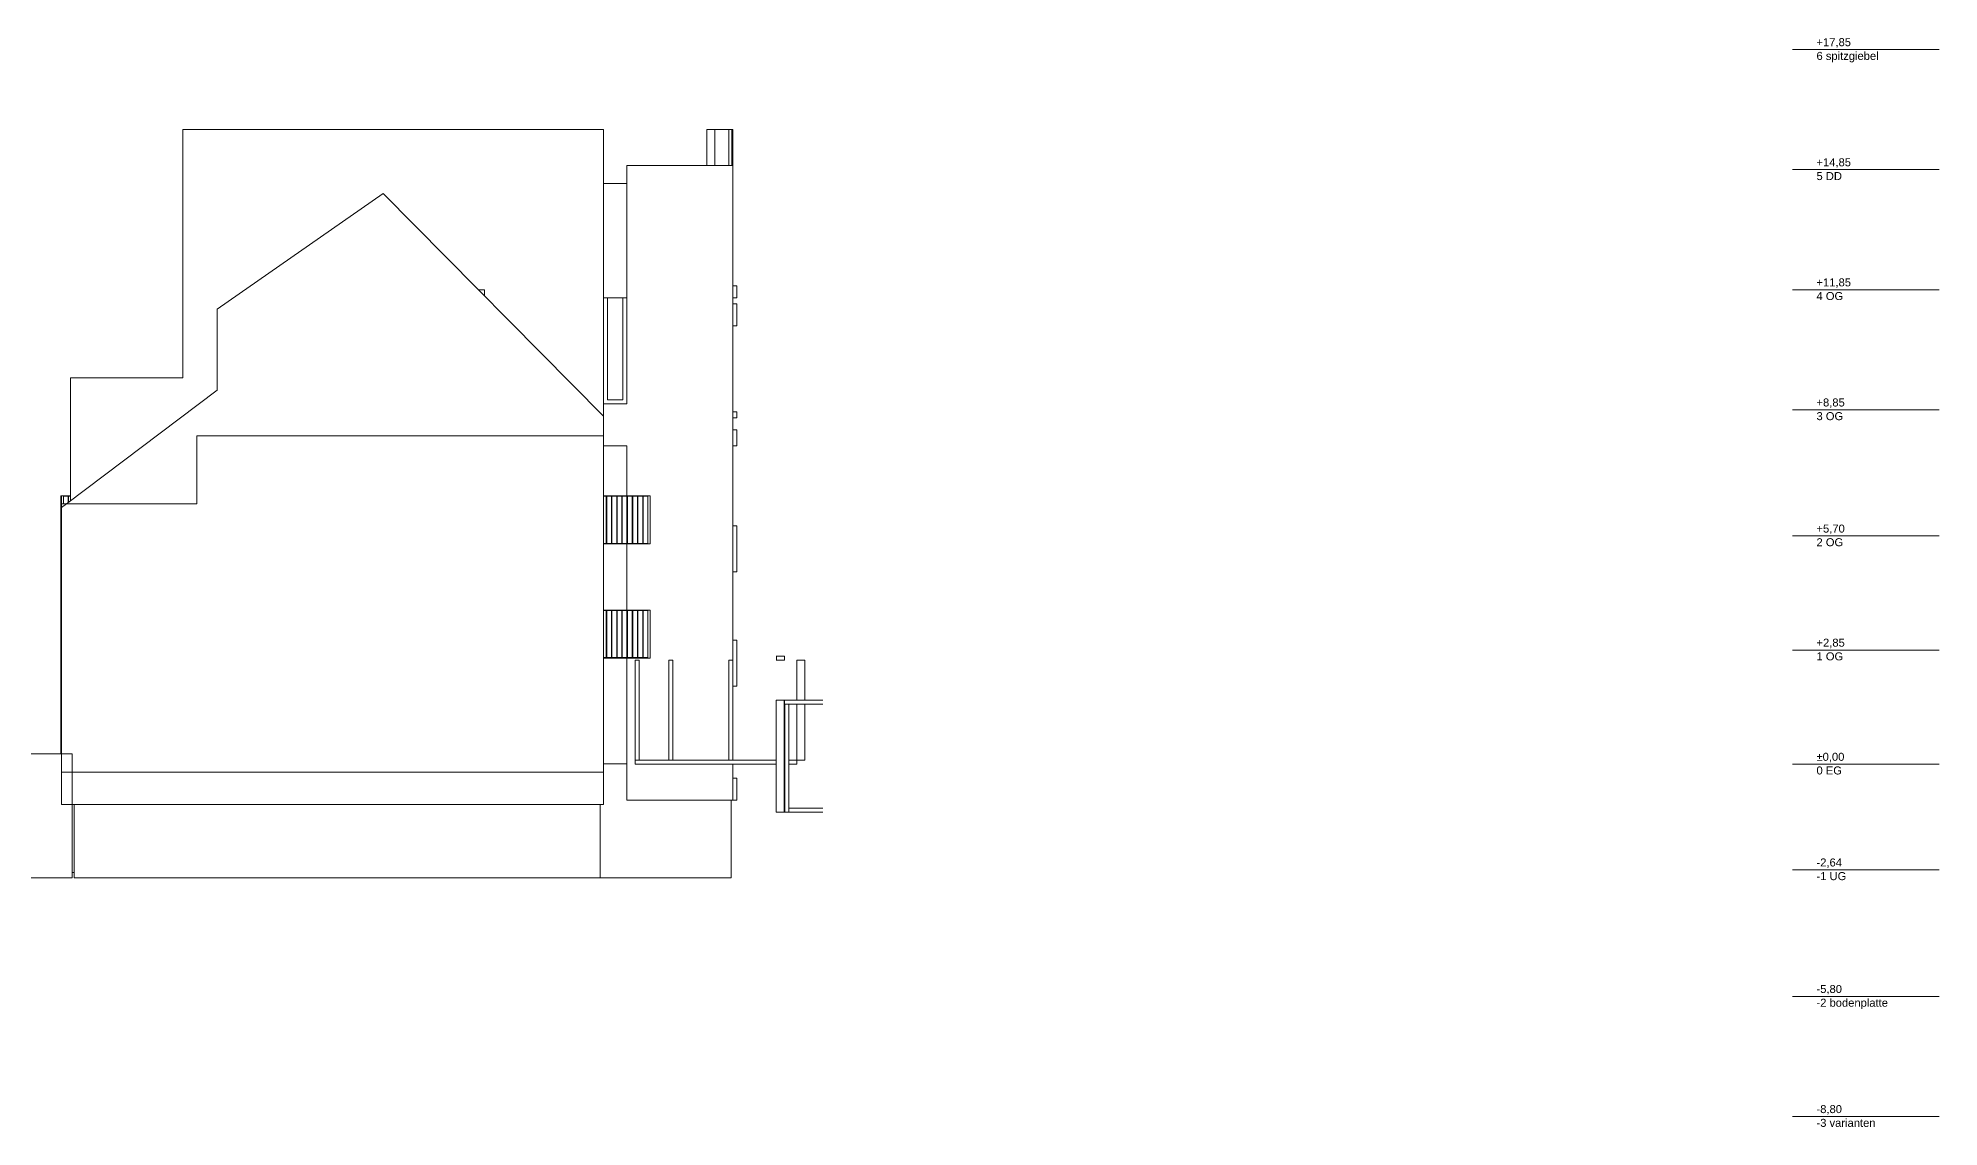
# Model space of a CAD drawing. Header units: metres. Extents: x -223175 to -223082, y -66 to 73.
# Drawn here: x -223129.65 to -223082.14, y -9.06 to 18.14 of the extents above; entities that cross this region are included whole.
import ezdxf

# ---------------------------------------------------------------- set-up
doc = ezdxf.new("R2010")
doc.units = ezdxf.units.M
doc.header["$MEASUREMENT"] = 0
doc.layers.add('0_Stift_Nr__1', color=1, linetype='Continuous', lineweight=0)
for name, color, linetype in [('ARCHICAD Fenstern', 7, 'Continuous'), ('cs-abbruch wand.cs', 7, 'Continuous'), ('cs-aussenanlagen.cs', 7, 'Continuous'), ('cs-balkone-terrassen.cs', 7, 'Continuous'), ('cs-bestand wand.cs', 7, 'Continuous'), ('cs-neu daemmung.cs', 7, 'Continuous'), ('cs-neubau.cs', 7, 'Continuous'), ('cs-wand tr.cs', 7, 'Continuous')]:
    doc.layers.add(name, color=color, linetype=linetype)
for name, color, linetype, lineweight, true_color in [('ARCHICAD Fenstern_Stift_Nr__251', 7, 'Continuous', 0, 0x6d6d6d), ('cs-abbruch wand.cs_Stift_Nr__251', 7, 'Continuous', 0, 0x6d6d6d), ('cs-aussenanlagen.cs_Stift_Nr__251', 7, 'Continuous', 0, 0x6d6d6d), ('cs-balkone-terrassen.cs_Stift_Nr__251', 7, 'Continuous', 0, 0x6d6d6d), ('cs-bestand wand.cs_Stift_Nr__251', 7, 'Continuous', 0, 0x6d6d6d), ('cs-neu daemmung.cs_Stift_Nr__251', 7, 'Continuous', 0, 0x6d6d6d), ('cs-neubau.cs_Stift_Nr__251', 7, 'Continuous', 0, 0x6d6d6d), ('cs-wand tr.cs_Stift_Nr__251', 7, 'Continuous', 0, 0x6d6d6d)]:
    doc.layers.add(name, color=color, linetype=linetype, lineweight=lineweight, true_color=true_color)
doc.styles.add('ERSTELLTER_STIL_1', font='arial.ttf')

# ---------------------------------------------------------------- blocks, each defined once
blk = doc.blocks.new('Schnittelement_13', base_point=(-223131.116, 0))
at = {"layer": 'cs-neu daemmung.cs_Stift_Nr__251', "color": 251, "linetype": 'Continuous', "lineweight": 0, "true_color": 0x6d6d6d}
for p, q in [((-223129.057, 2.65), (-223129.057, 0.26)), ((-223115.517, -0.2), (-223115.517, 2.65)), ((-223129.057, 0.26), (-223129.057, -0.2)), ((-223115.517, -0.2), (-223129.057, -0.2))]:
    blk.add_line(p, q, dxfattribs=at)
blk = doc.blocks.new('Schnittelement_14', base_point=(-223131.116, 0))
at = {"layer": 'cs-neu daemmung.cs_Stift_Nr__251', "color": 251, "linetype": 'Continuous', "lineweight": 0, "true_color": 0x6d6d6d}
blk.add_line((-223129.077, 0.26), (-223129.077, 2.65), dxfattribs=at)
blk = doc.blocks.new('Schnittelement_23', base_point=(-223131.116, 0))
at = {"layer": 'cs-neu daemmung.cs_Stift_Nr__251', "color": 251, "linetype": 'Continuous', "lineweight": 0, "true_color": 0x6d6d6d}
for p, q in [((-223129.057, 5.5), (-223129.057, 2.65)), ((-223115.517, 2.65), (-223115.517, 5.5))]:
    blk.add_line(p, q, dxfattribs=at)
blk = doc.blocks.new('Schnittelement_24', base_point=(-223131.116, 0))
at = {"layer": 'cs-neu daemmung.cs_Stift_Nr__251', "color": 251, "linetype": 'Continuous', "lineweight": 0, "true_color": 0x6d6d6d}
blk.add_line((-223129.077, 2.65), (-223129.077, 5.5), dxfattribs=at)
blk = doc.blocks.new('Schnittelement_46', base_point=(-223131.116, 0))
at = {"layer": 'cs-neu daemmung.cs_Stift_Nr__251', "color": 251, "linetype": 'Continuous', "lineweight": 0, "true_color": 0x6d6d6d}
for p, q in [((-223129.057, 6.5), (-223129.057, 5.5)), ((-223128.939, 6.5), (-223129.057, 6.5)), ((-223125.677, 6.5), (-223128.939, 6.5))]:
    blk.add_line(p, q, dxfattribs=at)
blk = doc.blocks.new('Schnittelement_47', base_point=(-223131.116, 0))
at = {"layer": 'cs-neu daemmung.cs_Stift_Nr__251', "color": 251, "linetype": 'Continuous', "lineweight": 0, "true_color": 0x6d6d6d}
blk.add_line((-223115.867, 8.2), (-223115.517, 8.2), dxfattribs=at)
blk = doc.blocks.new('Schnittelement_48', base_point=(-223131.116, 0))
at = {"layer": 'cs-neu daemmung.cs_Stift_Nr__251', "color": 251, "linetype": 'Continuous', "lineweight": 0, "true_color": 0x6d6d6d}
for p, q in [((-223129.077, 6.5), (-223129.057, 6.5)), ((-223129.077, 5.5), (-223129.077, 6.5)), ((-223129.057, 5.5), (-223129.077, 5.5))]:
    blk.add_line(p, q, dxfattribs=at)
blk = doc.blocks.new('Schnittelement_49', base_point=(-223131.116, 0))
at = {"layer": 'cs-balkone-terrassen.cs_Stift_Nr__251', "color": 251, "linetype": 'Continuous', "lineweight": 0, "true_color": 0x6d6d6d}
for p, q in [((-223114.398, 3.85), (-223114.348, 3.85)), ((-223114.348, 3.85), (-223114.348, 3.84)), ((-223114.348, 2.65), (-223114.398, 2.65)), ((-223114.348, 2.66), (-223114.348, 2.65))]:
    blk.add_line(p, q, dxfattribs=at)
blk = doc.blocks.new('Schnittelement_50', base_point=(-223131.116, 0))
at = {"layer": 'ARCHICAD Fenstern_Stift_Nr__251', "color": 251, "linetype": 'Continuous', "lineweight": 0, "true_color": 0x6d6d6d}
blk.add_line((-223114.348, 2.66), (-223114.348, 3.84), dxfattribs=at)
blk = doc.blocks.new('Schnittelement_51', base_point=(-223131.116, 0))
at = {"layer": 'ARCHICAD Fenstern_Stift_Nr__251', "color": 251, "linetype": 'Continuous', "lineweight": 0, "true_color": 0x6d6d6d}
for p, q in [((-223115.517, 3.84), (-223115.446, 3.84)), ((-223115.446, 3.84), (-223115.446, 2.66)), ((-223115.517, 2.66), (-223115.446, 2.66))]:
    blk.add_line(p, q, dxfattribs=at)
blk = doc.blocks.new('Schnittelement_52', base_point=(-223131.116, 0))
at = {"layer": 'ARCHICAD Fenstern_Stift_Nr__251', "color": 251, "linetype": 'Continuous', "lineweight": 0, "true_color": 0x6d6d6d}
for p, q in [((-223115.436, 2.66), (-223115.436, 3.84)), ((-223115.436, 3.84), (-223115.316, 3.84)), ((-223115.316, 3.84), (-223115.316, 2.66)), ((-223115.316, 2.66), (-223115.436, 2.66))]:
    blk.add_line(p, q, dxfattribs=at)
blk = doc.blocks.new('Schnittelement_53', base_point=(-223131.116, 0))
at = {"layer": 'ARCHICAD Fenstern_Stift_Nr__251', "color": 251, "linetype": 'Continuous', "lineweight": 0, "true_color": 0x6d6d6d}
for p, q in [((-223115.306, 3.84), (-223115.186, 3.84)), ((-223115.306, 2.66), (-223115.306, 3.84)), ((-223115.186, 3.84), (-223115.186, 2.66)), ((-223115.186, 2.66), (-223115.306, 2.66))]:
    blk.add_line(p, q, dxfattribs=at)
blk = doc.blocks.new('Schnittelement_54', base_point=(-223131.116, 0))
at = {"layer": 'ARCHICAD Fenstern_Stift_Nr__251', "color": 251, "linetype": 'Continuous', "lineweight": 0, "true_color": 0x6d6d6d}
for p, q in [((-223115.176, 2.66), (-223115.176, 3.84)), ((-223115.176, 3.84), (-223115.056, 3.84)), ((-223115.056, 3.84), (-223115.056, 2.66)), ((-223115.056, 2.66), (-223115.176, 2.66))]:
    blk.add_line(p, q, dxfattribs=at)
blk = doc.blocks.new('Schnittelement_55', base_point=(-223131.116, 0))
at = {"layer": 'ARCHICAD Fenstern_Stift_Nr__251', "color": 251, "linetype": 'Continuous', "lineweight": 0, "true_color": 0x6d6d6d}
for p, q in [((-223115.046, 2.66), (-223115.046, 3.84)), ((-223115.046, 3.84), (-223114.926, 3.84)), ((-223114.926, 3.84), (-223114.926, 2.66)), ((-223114.926, 2.66), (-223115.046, 2.66))]:
    blk.add_line(p, q, dxfattribs=at)
blk = doc.blocks.new('Schnittelement_56', base_point=(-223131.116, 0))
at = {"layer": 'ARCHICAD Fenstern_Stift_Nr__251', "color": 251, "linetype": 'Continuous', "lineweight": 0, "true_color": 0x6d6d6d}
for p, q in [((-223114.916, 2.66), (-223114.916, 3.84)), ((-223114.916, 3.84), (-223114.796, 3.84)), ((-223114.796, 3.84), (-223114.796, 2.66)), ((-223114.796, 2.66), (-223114.916, 2.66))]:
    blk.add_line(p, q, dxfattribs=at)
blk = doc.blocks.new('Schnittelement_57', base_point=(-223131.116, 0))
at = {"layer": 'ARCHICAD Fenstern_Stift_Nr__251', "color": 251, "linetype": 'Continuous', "lineweight": 0, "true_color": 0x6d6d6d}
for p, q in [((-223114.786, 3.84), (-223114.666, 3.84)), ((-223114.786, 2.66), (-223114.786, 3.84)), ((-223114.666, 3.84), (-223114.666, 2.66)), ((-223114.666, 2.66), (-223114.786, 2.66))]:
    blk.add_line(p, q, dxfattribs=at)
blk = doc.blocks.new('Schnittelement_58', base_point=(-223131.116, 0))
at = {"layer": 'ARCHICAD Fenstern_Stift_Nr__251', "color": 251, "linetype": 'Continuous', "lineweight": 0, "true_color": 0x6d6d6d}
for p, q in [((-223114.656, 2.66), (-223114.656, 3.84)), ((-223114.656, 3.84), (-223114.536, 3.84)), ((-223114.536, 3.84), (-223114.536, 2.66)), ((-223114.536, 2.66), (-223114.656, 2.66))]:
    blk.add_line(p, q, dxfattribs=at)
blk = doc.blocks.new('Schnittelement_59', base_point=(-223131.116, 0))
at = {"layer": 'ARCHICAD Fenstern_Stift_Nr__251', "color": 251, "linetype": 'Continuous', "lineweight": 0, "true_color": 0x6d6d6d}
for p, q in [((-223114.526, 2.66), (-223114.526, 3.84)), ((-223114.526, 3.84), (-223114.406, 3.84)), ((-223114.406, 3.84), (-223114.406, 2.66)), ((-223114.406, 2.66), (-223114.526, 2.66))]:
    blk.add_line(p, q, dxfattribs=at)
blk = doc.blocks.new('Schnittelement_60', base_point=(-223131.116, 0))
at = {"layer": 'cs-balkone-terrassen.cs_Stift_Nr__251', "color": 251, "linetype": 'Continuous', "lineweight": 0, "true_color": 0x6d6d6d}
for p, q in [((-223114.398, 3.85), (-223115.517, 3.85)), ((-223114.398, 2.65), (-223115.517, 2.65))]:
    blk.add_line(p, q, dxfattribs=at)
blk = doc.blocks.new('Schnittelement_61', base_point=(-223131.116, 0))
at = {"layer": 'ARCHICAD Fenstern_Stift_Nr__251', "color": 251, "linetype": 'Continuous', "lineweight": 0, "true_color": 0x6d6d6d}
for p, q in [((-223128.888, 6.69), (-223128.832, 6.69)), ((-223128.888, 6.538), (-223128.888, 6.69))]:
    blk.add_line(p, q, dxfattribs=at)
blk = doc.blocks.new('Schnittelement_62', base_point=(-223131.116, 0))
at = {"layer": 'ARCHICAD Fenstern_Stift_Nr__251', "color": 251, "linetype": 'Continuous', "lineweight": 0, "true_color": 0x6d6d6d}
for p, q in [((-223129.007, 6.69), (-223128.898, 6.69)), ((-223128.898, 6.69), (-223128.898, 6.531))]:
    blk.add_line(p, q, dxfattribs=at)
blk = doc.blocks.new('Schnittelement_63', base_point=(-223131.116, 0))
at = {"layer": 'cs-balkone-terrassen.cs_Stift_Nr__251', "color": 251, "linetype": 'Continuous', "lineweight": 0, "true_color": 0x6d6d6d}
blk.add_line((-223129.007, 6.7), (-223128.832, 6.7), dxfattribs=at)
blk = doc.blocks.new('Schnittelement_64', base_point=(-223131.116, 0))
at = {"layer": 'cs-balkone-terrassen.cs_Stift_Nr__251', "color": 251, "linetype": 'Continuous', "lineweight": 0, "true_color": 0x6d6d6d}
for p, q in [((-223129.077, 6.7), (-223129.077, 6.5)), ((-223129.057, 6.7), (-223129.077, 6.7))]:
    blk.add_line(p, q, dxfattribs=at)
blk = doc.blocks.new('Schnittelement_65', base_point=(-223131.116, 0))
at = {"layer": 'cs-balkone-terrassen.cs_Stift_Nr__251', "color": 251, "linetype": 'Continuous', "lineweight": 0, "true_color": 0x6d6d6d}
for p, q in [((-223114.398, 6.7), (-223114.348, 6.7)), ((-223114.348, 6.7), (-223114.348, 6.69)), ((-223114.348, 5.5), (-223114.398, 5.5)), ((-223114.348, 5.51), (-223114.348, 5.5))]:
    blk.add_line(p, q, dxfattribs=at)
blk = doc.blocks.new('Schnittelement_66', base_point=(-223131.116, 0))
at = {"layer": 'ARCHICAD Fenstern_Stift_Nr__251', "color": 251, "linetype": 'Continuous', "lineweight": 0, "true_color": 0x6d6d6d}
blk.add_line((-223114.348, 5.51), (-223114.348, 6.69), dxfattribs=at)
blk = doc.blocks.new('Schnittelement_67', base_point=(-223131.116, 0))
at = {"layer": 'ARCHICAD Fenstern_Stift_Nr__251', "color": 251, "linetype": 'Continuous', "lineweight": 0, "true_color": 0x6d6d6d}
for p, q in [((-223115.517, 6.69), (-223115.446, 6.69)), ((-223115.446, 6.69), (-223115.446, 5.51)), ((-223115.517, 5.51), (-223115.446, 5.51))]:
    blk.add_line(p, q, dxfattribs=at)
blk = doc.blocks.new('Schnittelement_68', base_point=(-223131.116, 0))
at = {"layer": 'ARCHICAD Fenstern_Stift_Nr__251', "color": 251, "linetype": 'Continuous', "lineweight": 0, "true_color": 0x6d6d6d}
for p, q in [((-223115.436, 5.51), (-223115.436, 6.69)), ((-223115.436, 6.69), (-223115.316, 6.69)), ((-223115.316, 6.69), (-223115.316, 5.51)), ((-223115.316, 5.51), (-223115.436, 5.51))]:
    blk.add_line(p, q, dxfattribs=at)
blk = doc.blocks.new('Schnittelement_69', base_point=(-223131.116, 0))
at = {"layer": 'ARCHICAD Fenstern_Stift_Nr__251', "color": 251, "linetype": 'Continuous', "lineweight": 0, "true_color": 0x6d6d6d}
for p, q in [((-223115.306, 6.69), (-223115.186, 6.69)), ((-223115.306, 5.51), (-223115.306, 6.69)), ((-223115.186, 6.69), (-223115.186, 5.51)), ((-223115.186, 5.51), (-223115.306, 5.51))]:
    blk.add_line(p, q, dxfattribs=at)
blk = doc.blocks.new('Schnittelement_70', base_point=(-223131.116, 0))
at = {"layer": 'ARCHICAD Fenstern_Stift_Nr__251', "color": 251, "linetype": 'Continuous', "lineweight": 0, "true_color": 0x6d6d6d}
for p, q in [((-223115.176, 5.51), (-223115.176, 6.69)), ((-223115.176, 6.69), (-223115.056, 6.69)), ((-223115.056, 6.69), (-223115.056, 5.51)), ((-223115.056, 5.51), (-223115.176, 5.51))]:
    blk.add_line(p, q, dxfattribs=at)
blk = doc.blocks.new('Schnittelement_71', base_point=(-223131.116, 0))
at = {"layer": 'ARCHICAD Fenstern_Stift_Nr__251', "color": 251, "linetype": 'Continuous', "lineweight": 0, "true_color": 0x6d6d6d}
for p, q in [((-223115.046, 5.51), (-223115.046, 6.69)), ((-223115.046, 6.69), (-223114.926, 6.69)), ((-223114.926, 6.69), (-223114.926, 5.51)), ((-223114.926, 5.51), (-223115.046, 5.51))]:
    blk.add_line(p, q, dxfattribs=at)
blk = doc.blocks.new('Schnittelement_72', base_point=(-223131.116, 0))
at = {"layer": 'ARCHICAD Fenstern_Stift_Nr__251', "color": 251, "linetype": 'Continuous', "lineweight": 0, "true_color": 0x6d6d6d}
for p, q in [((-223114.916, 5.51), (-223114.916, 6.69)), ((-223114.916, 6.69), (-223114.796, 6.69)), ((-223114.796, 6.69), (-223114.796, 5.51)), ((-223114.796, 5.51), (-223114.916, 5.51))]:
    blk.add_line(p, q, dxfattribs=at)
blk = doc.blocks.new('Schnittelement_73', base_point=(-223131.116, 0))
at = {"layer": 'ARCHICAD Fenstern_Stift_Nr__251', "color": 251, "linetype": 'Continuous', "lineweight": 0, "true_color": 0x6d6d6d}
for p, q in [((-223114.786, 6.69), (-223114.666, 6.69)), ((-223114.786, 5.51), (-223114.786, 6.69)), ((-223114.666, 6.69), (-223114.666, 5.51)), ((-223114.666, 5.51), (-223114.786, 5.51))]:
    blk.add_line(p, q, dxfattribs=at)
blk = doc.blocks.new('Schnittelement_74', base_point=(-223131.116, 0))
at = {"layer": 'ARCHICAD Fenstern_Stift_Nr__251', "color": 251, "linetype": 'Continuous', "lineweight": 0, "true_color": 0x6d6d6d}
for p, q in [((-223114.656, 5.51), (-223114.656, 6.69)), ((-223114.656, 6.69), (-223114.536, 6.69)), ((-223114.536, 6.69), (-223114.536, 5.51)), ((-223114.536, 5.51), (-223114.656, 5.51))]:
    blk.add_line(p, q, dxfattribs=at)
blk = doc.blocks.new('Schnittelement_75', base_point=(-223131.116, 0))
at = {"layer": 'ARCHICAD Fenstern_Stift_Nr__251', "color": 251, "linetype": 'Continuous', "lineweight": 0, "true_color": 0x6d6d6d}
for p, q in [((-223114.526, 5.51), (-223114.526, 6.69)), ((-223114.526, 6.69), (-223114.406, 6.69)), ((-223114.406, 6.69), (-223114.406, 5.51)), ((-223114.406, 5.51), (-223114.526, 5.51))]:
    blk.add_line(p, q, dxfattribs=at)
blk = doc.blocks.new('Schnittelement_76', base_point=(-223131.116, 0))
at = {"layer": 'cs-balkone-terrassen.cs_Stift_Nr__251', "color": 251, "linetype": 'Continuous', "lineweight": 0, "true_color": 0x6d6d6d}
for p, q in [((-223114.398, 6.7), (-223115.517, 6.7)), ((-223114.398, 5.5), (-223115.517, 5.5))]:
    blk.add_line(p, q, dxfattribs=at)
blk = doc.blocks.new('Schnittelement_104', base_point=(-223131.116, 0))
at = {"layer": 'cs-abbruch wand.cs_Stift_Nr__251', "color": 251, "linetype": 'Continuous', "lineweight": 0, "true_color": 0x6d6d6d}
blk.add_line((-223128.797, -2.71), (-223128.747, -2.71), dxfattribs=at)
blk = doc.blocks.new('Schnittelement_118', base_point=(-223131.116, 0))
at = {"layer": 'cs-neubau.cs_Stift_Nr__251', "color": 251, "linetype": 'Continuous', "lineweight": 0, "true_color": 0x6d6d6d}
for p, q in [((-223130.563, 0.05), (-223130.563, 0)), ((-223130.218, 0.26), (-223129.057, 0.26)), ((-223129.057, 0.26), (-223128.797, 0.26)), ((-223128.797, -0.35), (-223128.797, 0.26)), ((-223128.797, -1.006), (-223128.797, -0.35)), ((-223128.797, -2.71), (-223128.797, -1.006)), ((-223130.218, -2.84), (-223128.797, -2.84)), ((-223128.797, -2.84), (-223128.797, -2.71))]:
    blk.add_line(p, q, dxfattribs=at)
blk = doc.blocks.new('Schnittelement_134', base_point=(-223131.116, 0))
at = {"layer": 'cs-balkone-terrassen.cs_Stift_Nr__251', "color": 251, "linetype": 'Continuous', "lineweight": 0, "true_color": 0x6d6d6d}
for p, q in [((-223129.071, 3.85), (-223129.071, 3.84)), ((-223129.057, 3.85), (-223129.071, 3.85)), ((-223129.071, 2.66), (-223129.071, 2.65)), ((-223129.071, 2.65), (-223129.057, 2.65))]:
    blk.add_line(p, q, dxfattribs=at)
blk = doc.blocks.new('Schnittelement_135', base_point=(-223131.116, 0))
at = {"layer": 'cs-balkone-terrassen.cs_Stift_Nr__251', "color": 251, "linetype": 'Continuous', "lineweight": 0, "true_color": 0x6d6d6d}
for p, q in [((-223129.007, 6.7), (-223129.057, 6.7)), ((-223129.057, 6.7), (-223129.057, 6.5)), ((-223129.007, 6.5), (-223129.007, 6.7))]:
    blk.add_line(p, q, dxfattribs=at)
blk = doc.blocks.new('Schnittelement_136', base_point=(-223131.116, 0))
at = {"layer": 'ARCHICAD Fenstern_Stift_Nr__251', "color": 251, "linetype": 'Continuous', "lineweight": 0, "true_color": 0x6d6d6d}
for p, q in [((-223129.071, 2.66), (-223129.071, 3.84)), ((-223129.071, 3.84), (-223129.057, 3.84)), ((-223129.071, 2.66), (-223129.057, 2.66))]:
    blk.add_line(p, q, dxfattribs=at)
blk = doc.blocks.new('Schnittelement_251', base_point=(-223131.116, 0))
at = {"layer": 'cs-neubau.cs_Stift_Nr__251', "color": 251, "linetype": 'Continuous', "lineweight": 0, "true_color": 0x6d6d6d}
for p, q in [((-223111.197, -1.2), (-223111.197, 1.6)), ((-223111.197, 1.6), (-223110.997, 1.6)), ((-223110.997, 1.6), (-223110.997, -1.2)), ((-223110.997, -1.2), (-223111.197, -1.2))]:
    blk.add_line(p, q, dxfattribs=at)
blk = doc.blocks.new('Schnittelement_252', base_point=(-223131.116, 0))
at = {"layer": 'cs-aussenanlagen.cs_Stift_Nr__251', "color": 251, "linetype": 'Continuous', "lineweight": 0, "true_color": 0x6d6d6d}
for p, q in [((-223110.985, -1.1), (-223110.996, -1.1)), ((-223110.996, -1.2), (-223110.996, -1.1)), ((-223110.985, -1.2), (-223110.996, -1.2)), ((-223110.035, -1.1), (-223110.885, -1.1)), ((-223110.035, -1.2), (-223110.885, -1.2))]:
    blk.add_line(p, q, dxfattribs=at)
blk = doc.blocks.new('Schnittelement_253', base_point=(-223131.116, 0))
at = {"layer": 'cs-aussenanlagen.cs_Stift_Nr__251', "color": 251, "linetype": 'Continuous', "lineweight": 0, "true_color": 0x6d6d6d}
for p, q in [((-223110.035, 1.6), (-223110.996, 1.6)), ((-223110.996, 1.5), (-223110.996, 1.6)), ((-223110.985, 1.5), (-223110.996, 1.5)), ((-223110.035, 1.5), (-223110.885, 1.5))]:
    blk.add_line(p, q, dxfattribs=at)
blk = doc.blocks.new('Schnittelement_254', base_point=(-223131.116, 0))
at = {"layer": 'cs-aussenanlagen.cs_Stift_Nr__251', "color": 251, "linetype": 'Continuous', "lineweight": 0, "true_color": 0x6d6d6d}
for p, q in [((-223110.985, 1.5), (-223110.885, 1.5)), ((-223110.985, -1.2), (-223110.985, 1.5)), ((-223110.885, 1.5), (-223110.885, -1.2)), ((-223110.885, -1.2), (-223110.985, -1.2))]:
    blk.add_line(p, q, dxfattribs=at)
blk = doc.blocks.new('Schnittelement_259', base_point=(-223131.116, 0))
at = {"layer": 'cs-wand tr.cs_Stift_Nr__251', "color": 251, "linetype": 'Continuous', "lineweight": 0, "true_color": 0x6d6d6d}
for p, q in [((-223114.936, 1.95), (-223114.936, -0.9)), ((-223112.287, -0.35), (-223112.287, 0)), ((-223112.287, -0.9), (-223112.287, -0.35)), ((-223114.936, -0.9), (-223112.287, -0.9))]:
    blk.add_line(p, q, dxfattribs=at)
blk = doc.blocks.new('Schnittelement_260', base_point=(-223131.116, 0))
at = {"layer": 'cs-neubau.cs_Stift_Nr__251', "color": 251, "linetype": 'Continuous', "lineweight": 0, "true_color": 0x6d6d6d}
for p, q in [((-223112.187, 1.95), (-223112.187, 2.65)), ((-223112.287, 1.95), (-223112.187, 1.95))]:
    blk.add_line(p, q, dxfattribs=at)
blk = doc.blocks.new('Schnittelement_262', base_point=(-223131.116, 0))
at = {"layer": 'cs-wand tr.cs_Stift_Nr__251', "color": 251, "linetype": 'Continuous', "lineweight": 0, "true_color": 0x6d6d6d}
for p, q in [((-223114.936, 4.8), (-223114.936, 3.85)), ((-223112.287, 3.1), (-223112.287, 4.8)), ((-223114.936, 3.84), (-223114.936, 2.66)), ((-223112.287, 2.6), (-223112.287, 3.1)), ((-223114.936, 2.65), (-223114.936, 1.95))]:
    blk.add_line(p, q, dxfattribs=at)
blk = doc.blocks.new('Schnittelement_263', base_point=(-223131.116, 0))
at = {"layer": 'cs-neubau.cs_Stift_Nr__251', "color": 251, "linetype": 'Continuous', "lineweight": 0, "true_color": 0x6d6d6d}
for p, q in [((-223112.187, 4.8), (-223112.187, 5.5)), ((-223112.287, 4.8), (-223112.187, 4.8)), ((-223112.187, 3.1), (-223112.287, 3.1)), ((-223112.187, 2.65), (-223112.187, 3.1))]:
    blk.add_line(p, q, dxfattribs=at)
blk = doc.blocks.new('Schnittelement_265', base_point=(-223131.116, 0))
at = {"layer": 'cs-wand tr.cs_Stift_Nr__251', "color": 251, "linetype": 'Continuous', "lineweight": 0, "true_color": 0x6d6d6d}
for p, q in [((-223114.936, 7.95), (-223114.936, 6.7)), ((-223112.287, 5.95), (-223112.287, 7.95)), ((-223114.936, 6.69), (-223114.936, 5.51)), ((-223112.287, 4.8), (-223112.287, 5.95)), ((-223114.936, 5.5), (-223114.936, 4.8))]:
    blk.add_line(p, q, dxfattribs=at)
blk = doc.blocks.new('Schnittelement_266', base_point=(-223131.116, 0))
at = {"layer": 'cs-neubau.cs_Stift_Nr__251', "color": 251, "linetype": 'Continuous', "lineweight": 0, "true_color": 0x6d6d6d}
for p, q in [((-223112.187, 8.35), (-223112.287, 8.35)), ((-223112.187, 7.95), (-223112.187, 8.35)), ((-223112.287, 7.95), (-223112.187, 7.95)), ((-223112.187, 5.95), (-223112.287, 5.95)), ((-223112.187, 5.5), (-223112.187, 5.95))]:
    blk.add_line(p, q, dxfattribs=at)
blk = doc.blocks.new('Schnittelement_279', base_point=(-223131.116, 0))
at = {"layer": 'cs-aussenanlagen.cs_Stift_Nr__251', "color": 251, "linetype": 'Continuous', "lineweight": 0, "true_color": 0x6d6d6d}
for p, q in [((-223114.727, 0), (-223114.727, 0.1)), ((-223111.197, 0), (-223114.727, 0)), ((-223113.887, 0.1), (-223114.627, 0.1)), ((-223112.387, 0.1), (-223113.787, 0.1)), ((-223111.197, 0.1), (-223112.287, 0.1)), ((-223110.985, 0.1), (-223110.997, 0.1)), ((-223110.985, 0), (-223110.997, 0)), ((-223110.686, 0.1), (-223110.885, 0.1)), ((-223110.686, 0), (-223110.885, 0)), ((-223110.686, 0), (-223110.686, 0.1))]:
    blk.add_line(p, q, dxfattribs=at)
blk = doc.blocks.new('Schnittelement_280', base_point=(-223131.116, 0))
at = {"layer": 'cs-aussenanlagen.cs_Stift_Nr__251', "color": 251, "linetype": 'Continuous', "lineweight": 0, "true_color": 0x6d6d6d}
for p, q in [((-223112.387, 2.6), (-223112.287, 2.6)), ((-223112.387, 0.1), (-223112.387, 2.6)), ((-223112.287, 2.6), (-223112.287, 0.1)), ((-223112.287, 0.1), (-223112.387, 0.1))]:
    blk.add_line(p, q, dxfattribs=at)
blk = doc.blocks.new('Schnittelement_281', base_point=(-223131.116, 0))
at = {"layer": 'cs-aussenanlagen.cs_Stift_Nr__251', "color": 251, "linetype": 'Continuous', "lineweight": 0, "true_color": 0x6d6d6d}
for p, q in [((-223114.727, 2.6), (-223114.627, 2.6)), ((-223114.727, 0.1), (-223114.727, 2.6)), ((-223114.627, 2.6), (-223114.627, 0.1)), ((-223114.627, 0.1), (-223114.727, 0.1))]:
    blk.add_line(p, q, dxfattribs=at)
blk = doc.blocks.new('Schnittelement_282', base_point=(-223131.116, 0))
at = {"layer": 'cs-aussenanlagen.cs_Stift_Nr__251', "color": 251, "linetype": 'Continuous', "lineweight": 0, "true_color": 0x6d6d6d}
for p, q in [((-223110.486, 2.6), (-223110.686, 2.6)), ((-223110.686, 1.6), (-223110.686, 2.6)), ((-223110.486, 1.6), (-223110.486, 2.6)), ((-223110.686, 0.1), (-223110.686, 1.5)), ((-223110.486, 0.1), (-223110.486, 1.5)), ((-223110.486, 0.1), (-223110.686, 0.1))]:
    blk.add_line(p, q, dxfattribs=at)
blk = doc.blocks.new('Schnittelement_283', base_point=(-223131.116, 0))
at = {"layer": 'cs-aussenanlagen.cs_Stift_Nr__251', "color": 251, "linetype": 'Continuous', "lineweight": 0, "true_color": 0x6d6d6d}
for p, q in [((-223113.887, 2.6), (-223113.787, 2.6)), ((-223113.887, 0.1), (-223113.887, 2.6)), ((-223113.787, 2.6), (-223113.787, 0.1)), ((-223113.787, 0.1), (-223113.887, 0.1))]:
    blk.add_line(p, q, dxfattribs=at)
blk = doc.blocks.new('Schnittelement_284', base_point=(-223131.116, 0))
at = {"layer": 'cs-aussenanlagen.cs_Stift_Nr__251', "color": 251, "linetype": 'Continuous', "lineweight": 0, "true_color": 0x6d6d6d}
for p, q in [((-223111.197, 2.7), (-223111.196, 2.7)), ((-223111.197, 2.6), (-223111.196, 2.6)), ((-223110.996, 2.7), (-223111.196, 2.7)), ((-223111.196, 2.7), (-223111.196, 2.6)), ((-223111.196, 2.6), (-223110.996, 2.6)), ((-223110.996, 2.6), (-223110.996, 2.7))]:
    blk.add_line(p, q, dxfattribs=at)
blk = doc.blocks.new('Schnittelement_285', base_point=(-223131.116, 0))
at = {"layer": 'cs-neubau.cs_Stift_Nr__251', "color": 251, "linetype": 'Continuous', "lineweight": 0, "true_color": 0x6d6d6d}
for p, q in [((-223112.187, -0.35), (-223112.287, -0.35)), ((-223112.187, -0.9), (-223112.187, -0.35)), ((-223112.287, -0.9), (-223112.187, -0.9))]:
    blk.add_line(p, q, dxfattribs=at)
blk = doc.blocks.new('Schnittelement_288', base_point=(-223131.116, 0))
at = {"layer": 'cs-wand tr.cs_Stift_Nr__251', "color": 251, "linetype": 'Continuous', "lineweight": 0, "true_color": 0x6d6d6d}
for p, q in [((-223114.936, 14.95), (-223114.936, 11.95)), ((-223114.936, 14.95), (-223112.287, 14.95)), ((-223112.287, 11.95), (-223112.287, 14.95))]:
    blk.add_line(p, q, dxfattribs=at)
blk = doc.blocks.new('Schnittelement_289', base_point=(-223131.116, 0))
at = {"layer": 'cs-neubau.cs_Stift_Nr__251', "color": 251, "linetype": 'Continuous', "lineweight": 0, "true_color": 0x6d6d6d}
for p, q in [((-223112.187, 11.95), (-223112.287, 11.95)), ((-223112.187, 11.65), (-223112.187, 11.95)), ((-223112.187, 11.65), (-223112.287, 11.65))]:
    blk.add_line(p, q, dxfattribs=at)
blk = doc.blocks.new('Schnittelement_290', base_point=(-223131.116, 0))
at = {"layer": 'cs-neubau.cs_Stift_Nr__251', "color": 251, "linetype": 'Continuous', "lineweight": 0, "true_color": 0x6d6d6d}
for p, q in [((-223114.936, 14.5), (-223115.516, 14.5)), ((-223115.516, 11.65), (-223115.516, 14.5)), ((-223114.936, 11.65), (-223115.516, 11.65))]:
    blk.add_line(p, q, dxfattribs=at)
blk = doc.blocks.new('Schnittelement_291', base_point=(-223131.116, 0))
at = {"layer": 'cs-wand tr.cs_Stift_Nr__251', "color": 251, "linetype": 'Continuous', "lineweight": 0, "true_color": 0x6d6d6d}
for p, q in [((-223112.287, 10.95), (-223112.287, 11.95)), ((-223112.287, 8.8), (-223112.287, 10.95)), ((-223112.287, 7.95), (-223112.287, 8.8)), ((-223115.517, 7.95), (-223114.936, 7.95))]:
    blk.add_line(p, q, dxfattribs=at)
blk = doc.blocks.new('Schnittelement_292', base_point=(-223131.116, 0))
at = {"layer": 'cs-neubau.cs_Stift_Nr__251', "color": 251, "linetype": 'Continuous', "lineweight": 0, "true_color": 0x6d6d6d}
for p, q in [((-223112.187, 11.5), (-223112.287, 11.5)), ((-223112.187, 10.95), (-223112.187, 11.5)), ((-223112.287, 10.95), (-223112.187, 10.95)), ((-223112.187, 8.8), (-223112.287, 8.8)), ((-223112.187, 8.65), (-223112.287, 8.65)), ((-223112.187, 8.65), (-223112.187, 8.8))]:
    blk.add_line(p, q, dxfattribs=at)
blk = doc.blocks.new('Schnittelement_293', base_point=(-223131.116, 0))
at = {"layer": 'cs-bestand wand.cs_Stift_Nr__251', "color": 251, "linetype": 'Continuous', "lineweight": 0, "true_color": 0x6d6d6d}
for p, q in [((-223125.167, 11.362), (-223121.026, 14.25)), ((-223121.026, 14.25), (-223115.517, 8.688)), ((-223125.167, 9.341), (-223125.167, 11.362)), ((-223128.939, 6.5), (-223125.167, 9.341)), ((-223115.517, 8.688), (-223115.517, 5.5)), ((-223129.057, 6.411), (-223128.939, 6.5)), ((-223129.057, -1.006), (-223129.057, -0.2)), ((-223115.517, -0.2), (-223115.517, -1.006)), ((-223128.797, -1.006), (-223129.057, -1.006)), ((-223115.517, -1.006), (-223128.797, -1.006))]:
    blk.add_line(p, q, dxfattribs=at)
blk = doc.blocks.new('Schnittelement_298', base_point=(-223131.116, 0))
at = {"layer": 'cs-neu daemmung.cs_Stift_Nr__251', "color": 251, "linetype": 'Continuous', "lineweight": 0, "true_color": 0x6d6d6d}
for p, q in [((-223128.747, -2.84), (-223128.747, -1.006)), ((-223115.597, -2.84), (-223115.597, -1.006)), ((-223115.597, -2.84), (-223128.747, -2.84))]:
    blk.add_line(p, q, dxfattribs=at)
blk = doc.blocks.new('Schnittelement_302', base_point=(-223131.116, 0))
at = {"layer": 'cs-neu daemmung.cs_Stift_Nr__251', "color": 251, "linetype": 'Continuous', "lineweight": 0, "true_color": 0x6d6d6d}
for p, q in [((-223114.936, 0.01), (-223115.517, 0.01)), ((-223112.327, -2.84), (-223112.327, -0.9)), ((-223112.327, -2.84), (-223115.597, -2.84))]:
    blk.add_line(p, q, dxfattribs=at)
blk = doc.blocks.new('Schnittelement_351', base_point=(-223131.116, 0))
at = {"layer": 'cs-wand tr.cs_Stift_Nr__251', "color": 251, "linetype": 'Continuous', "lineweight": 0, "true_color": 0x6d6d6d}
for p, q in [((-223115.547, 15.85), (-223115.517, 15.85)), ((-223115.517, 15.85), (-223115.517, 11.85))]:
    blk.add_line(p, q, dxfattribs=at)
blk = doc.blocks.new('Schnittelement_352', base_point=(-223131.116, 0))
at = {"layer": 'cs-wand tr.cs_Stift_Nr__251', "color": 251, "linetype": 'Continuous', "lineweight": 0, "true_color": 0x6d6d6d}
for p, q in [((-223112.937, 15.85), (-223112.937, 14.95)), ((-223112.737, 15.85), (-223112.937, 15.85)), ((-223112.737, 15.85), (-223112.737, 14.95)), ((-223112.387, 15.85), (-223112.737, 15.85)), ((-223112.312, 15.85), (-223112.387, 15.85)), ((-223112.387, 15.85), (-223112.387, 14.95)), ((-223112.387, 15.85), (-223112.387, 14.95)), ((-223112.387, 15.85), (-223112.387, 15.85)), ((-223112.287, 15.85), (-223112.312, 15.85)), ((-223112.312, 15.85), (-223112.312, 14.95)), ((-223112.287, 14.95), (-223112.287, 15.85))]:
    blk.add_line(p, q, dxfattribs=at)
blk = doc.blocks.new('Schnittelement_353', base_point=(-223131.116, 0))
at = {"layer": 'cs-wand tr.cs_Stift_Nr__251', "color": 251, "linetype": 'Continuous', "lineweight": 0, "true_color": 0x6d6d6d}
for p, q in [((-223126.019, 8.7), (-223126.027, 8.7)), ((-223126.027, 8.7), (-223126.027, 8.694)), ((-223128.832, 8.45), (-223128.832, 6.581))]:
    blk.add_line(p, q, dxfattribs=at)
blk = doc.blocks.new('Schnittelement_354', base_point=(-223131.116, 0))
at = {"layer": 'cs-neu daemmung.cs_Stift_Nr__251', "color": 251, "linetype": 'Continuous', "lineweight": 0, "true_color": 0x6d6d6d}
for p in [(-223125.677, 6.5), (-223115.867, 8.2)]:
    blk.add_line(p, (-223125.677, 8.2), dxfattribs=at)
blk = doc.blocks.new('Schnittelement_355', base_point=(-223131.116, 0))
at = {"layer": 'cs-wand tr.cs_Stift_Nr__251', "color": 251, "linetype": 'Continuous', "lineweight": 0, "true_color": 0x6d6d6d}
blk.add_line((-223115.517, 11.85), (-223115.517, 8.688), dxfattribs=at)
blk = doc.blocks.new('Schnittelement_360', base_point=(-223131.116, 0))
at = {"layer": 'cs-wand tr.cs_Stift_Nr__251', "color": 251, "linetype": 'Continuous', "lineweight": 0, "true_color": 0x6d6d6d}
blk.add_line((-223115.547, 15.85), (-223125.997, 15.85), dxfattribs=at)
blk = doc.blocks.new('Schnittelement_361', base_point=(-223131.116, 0))
at = {"layer": 'cs-wand tr.cs_Stift_Nr__251', "color": 251, "linetype": 'Continuous', "lineweight": 0, "true_color": 0x6d6d6d}
for p, q in [((-223126.027, 11.85), (-223126.027, 15.85)), ((-223126.027, 15.85), (-223125.997, 15.85))]:
    blk.add_line(p, q, dxfattribs=at)
blk = doc.blocks.new('Schnittelement_362', base_point=(-223131.116, 0))
at = {"layer": 'cs-wand tr.cs_Stift_Nr__251', "color": 251, "linetype": 'Continuous', "lineweight": 0, "true_color": 0x6d6d6d}
for p, q in [((-223126.027, 9.65), (-223126.027, 11.85)), ((-223126.027, 8.694), (-223126.027, 8.7))]:
    blk.add_line(p, q, dxfattribs=at)
blk = doc.blocks.new('Schnittelement_364', base_point=(-223131.116, 0))
at = {"layer": 'cs-wand tr.cs_Stift_Nr__251', "color": 251, "linetype": 'Continuous', "lineweight": 0, "true_color": 0x6d6d6d}
for p, q in [((-223118.493, 11.85), (-223118.649, 11.85)), ((-223118.493, 11.693), (-223118.493, 11.85))]:
    blk.add_line(p, q, dxfattribs=at)
blk = doc.blocks.new('Schnittelement_366', base_point=(-223131.116, 0))
at = {"layer": 'cs-wand tr.cs_Stift_Nr__251', "color": 251, "linetype": 'Continuous', "lineweight": 0, "true_color": 0x6d6d6d}
for q in [(-223126.027, 9.65), (-223128.832, 8.45)]:
    blk.add_line((-223128.832, 9.65), q, dxfattribs=at)
blk = doc.blocks.new('Schnittelement_372', base_point=(-223131.116, 0))
at = {"layer": 'ARCHICAD Fenstern_Stift_Nr__251', "color": 251, "linetype": 'Continuous', "lineweight": 0, "true_color": 0x6d6d6d}
for p, q in [((-223115.517, 12), (-223115.516, 12)), ((-223114.936, 11.95), (-223114.936, 9)), ((-223115.417, 11.65), (-223115.417, 9.1)), ((-223115.036, 9.1), (-223115.036, 11.65)), ((-223115.417, 9.1), (-223115.036, 9.1)), ((-223114.936, 9), (-223115.517, 9))]:
    blk.add_line(p, q, dxfattribs=at)
blk = doc.blocks.new('ansicht nord 9-15 _STORY_MARKER', base_point=(-223131.116, 0))
at = {"layer": '0_Stift_Nr__1', "color": 1, "linetype": 'Continuous', "lineweight": 0}
for p, q in [((-223110.035, 17.85), (-223109.935, 17.85)), ((-223109.935, 17.85), (-223109.835, 17.85)), ((-223109.635, 17.85), (-223109.835, 17.85)), ((-223109.635, 17.85), (-223109.435, 17.85)), ((-223106.373, 17.85), (-223109.435, 17.85)), ((-223110.035, 14.85), (-223109.935, 14.85)), ((-223109.935, 14.85), (-223109.835, 14.85)), ((-223109.635, 14.85), (-223109.835, 14.85)), ((-223109.635, 14.85), (-223109.435, 14.85)), ((-223106.373, 14.85), (-223109.435, 14.85)), ((-223110.035, 11.85), (-223109.935, 11.85)), ((-223109.935, 11.85), (-223109.835, 11.85)), ((-223109.635, 11.85), (-223109.835, 11.85)), ((-223109.635, 11.85), (-223109.435, 11.85)), ((-223106.373, 11.85), (-223109.435, 11.85)), ((-223110.035, 8.85), (-223109.935, 8.85)), ((-223109.935, 8.85), (-223109.835, 8.85)), ((-223109.635, 8.85), (-223109.835, 8.85)), ((-223109.635, 8.85), (-223109.435, 8.85)), ((-223106.373, 8.85), (-223109.435, 8.85)), ((-223110.035, 5.7), (-223109.935, 5.7)), ((-223109.935, 5.7), (-223109.835, 5.7)), ((-223109.635, 5.7), (-223109.835, 5.7)), ((-223109.635, 5.7), (-223109.435, 5.7)), ((-223106.373, 5.7), (-223109.435, 5.7)), ((-223110.035, 2.85), (-223109.935, 2.85)), ((-223109.935, 2.85), (-223109.835, 2.85)), ((-223109.635, 2.85), (-223109.835, 2.85)), ((-223109.635, 2.85), (-223109.435, 2.85)), ((-223106.373, 2.85), (-223109.435, 2.85)), ((-223110.035, 0), (-223109.935, 0)), ((-223109.935, 0), (-223109.835, 0)), ((-223109.635, 0), (-223109.835, 0)), ((-223109.635, 0), (-223109.435, 0)), ((-223106.373, 0), (-223109.435, 0)), ((-223110.035, -2.64), (-223109.935, -2.64)), ((-223109.935, -2.64), (-223109.835, -2.64)), ((-223109.635, -2.64), (-223109.835, -2.64)), ((-223109.635, -2.64), (-223109.435, -2.64)), ((-223106.373, -2.64), (-223109.435, -2.64)), ((-223110.035, -5.8), (-223109.935, -5.8)), ((-223109.935, -5.8), (-223109.835, -5.8)), ((-223109.635, -5.8), (-223109.835, -5.8)), ((-223109.635, -5.8), (-223109.435, -5.8)), ((-223106.373, -5.8), (-223109.435, -5.8)), ((-223110.035, -8.8), (-223109.935, -8.8)), ((-223109.935, -8.8), (-223109.835, -8.8)), ((-223109.635, -8.8), (-223109.835, -8.8)), ((-223109.635, -8.8), (-223109.435, -8.8)), ((-223106.373, -8.8), (-223109.435, -8.8))]:
    blk.add_line(p, q, dxfattribs=at)
at = {"layer": '0_Stift_Nr__1', "color": 1, "lineweight": 0, "char_height": 0.2, "attachment_point": 1, "style": 'ERSTELLTER_STIL_1'}
for s, insert, line_spacing_factor in [('\\A1;{\\pql;\\pt0;\\fArial|b0|i0|c0|p38;+17,85\\P\\pql;\\pt0;\\fArial|b0|i0|c0|p38;6\\fArial|b0|i0|c0|p38; \\fArial|b0|i0|c0|p38;spitzgiebel}', (-223109.435, 18.134), 1.029116), ('\\A1;{\\pql;\\pt0;\\fArial|b0|i0|c0|p38;+14,85\\P\\pql;\\pt0;\\fArial|b0|i0|c0|p38;5\\fArial|b0|i0|c0|p38; \\fArial|b0|i0|c0|p38;DD}', (-223109.435, 15.134), 1.034324), ('\\A1;{\\pql;\\pt0;\\fArial|b0|i0|c0|p38;+11,85\\P\\pql;\\pt0;\\fArial|b0|i0|c0|p38;4\\fArial|b0|i0|c0|p38; \\fArial|b0|i0|c0|p38;OG}', (-223109.435, 12.134), 1.023908), ('\\A1;{\\pql;\\pt0;\\fArial|b0|i0|c0|p38;+8,85\\P\\pql;\\pt0;\\fArial|b0|i0|c0|p38;3\\fArial|b0|i0|c0|p38; \\fArial|b0|i0|c0|p38;OG}', (-223109.435, 9.134), 1.024324), ('\\A1;{\\pql;\\pt0;\\fArial|b0|i0|c0|p38;+5,70\\P\\pql;\\pt0;\\fArial|b0|i0|c0|p38;2\\fArial|b0|i0|c0|p38; \\fArial|b0|i0|c0|p38;OG}', (-223109.435, 5.984), 1.023908), ('\\A1;{\\pql;\\pt0;\\fArial|b0|i0|c0|p38;+2,85\\P\\pql;\\pt0;\\fArial|b0|i0|c0|p38;1\\fArial|b0|i0|c0|p38; \\fArial|b0|i0|c0|p38;OG}', (-223109.435, 3.134), 1.023908), ('\\A1;{\\pql;\\pt0;\\fArial|b0|i0|c0|p38;±0,00\\P\\pql;\\pt0;\\fArial|b0|i0|c0|p38;0\\fArial|b0|i0|c0|p38; \\fArial|b0|i0|c0|p38;EG}', (-223109.435, 0.284), 1.023908), ('\\A1;{\\pql;\\pt0;\\fArial|b0|i0|c0|p38;-2,64\\P\\pql;\\pt0;\\fArial|b0|i0|c0|p38;-1\\fArial|b0|i0|c0|p38; \\fArial|b0|i0|c0|p38;UG}', (-223109.435, -2.356), 1.023908), ('\\A1;{\\pql;\\pt0;\\fArial|b0|i0|c0|p38;-5,80\\P\\pql;\\pt0;\\fArial|b0|i0|c0|p38;-2\\fArial|b0|i0|c0|p38; \\fArial|b0|i0|c0|p38;bodenplatte}', (-223109.435, -5.516), 1.029256), ('\\A1;{\\pql;\\pt0;\\fArial|b0|i0|c0|p38;-8,80\\P\\pql;\\pt0;\\fArial|b0|i0|c0|p38;-3\\fArial|b0|i0|c0|p38; \\fArial|b0|i0|c0|p38;varianten}', (-223109.435, -8.516), 1.032276)]:
    blk.add_mtext(s, dxfattribs=dict(at, insert=insert, line_spacing_factor=line_spacing_factor))

msp = doc.modelspace()

# ---------------------------------------------------------------- block references
at = {"linetype": 'Continuous', "lineweight": 0}
msp.add_blockref('ansicht nord 9-15 _STORY_MARKER', (-223106.883, 0), dxfattribs=at)
at = {"layer": 'ARCHICAD Fenstern', "lineweight": 0}
for name in ['Schnittelement_372', 'Schnittelement_62', 'Schnittelement_61', 'Schnittelement_67', 'Schnittelement_68', 'Schnittelement_69', 'Schnittelement_70', 'Schnittelement_71', 'Schnittelement_72', 'Schnittelement_73', 'Schnittelement_74', 'Schnittelement_75', 'Schnittelement_66', 'Schnittelement_136', 'Schnittelement_51', 'Schnittelement_52', 'Schnittelement_53', 'Schnittelement_54', 'Schnittelement_55', 'Schnittelement_56', 'Schnittelement_57', 'Schnittelement_58', 'Schnittelement_59', 'Schnittelement_50']:
    msp.add_blockref(name, (-223131.116, 0), dxfattribs=at)
at = {"layer": 'cs-abbruch wand.cs', "lineweight": 0}
msp.add_blockref('Schnittelement_104', (-223131.116, 0), dxfattribs=at)
at = {"layer": 'cs-aussenanlagen.cs', "lineweight": 0}
for name in ['Schnittelement_281', 'Schnittelement_283', 'Schnittelement_280', 'Schnittelement_284', 'Schnittelement_282', 'Schnittelement_253', 'Schnittelement_254', 'Schnittelement_279', 'Schnittelement_252']:
    msp.add_blockref(name, (-223131.116, 0), dxfattribs=at)
at = {"layer": 'cs-balkone-terrassen.cs', "lineweight": 0}
for name in ['Schnittelement_64', 'Schnittelement_135', 'Schnittelement_63', 'Schnittelement_76', 'Schnittelement_65', 'Schnittelement_134', 'Schnittelement_60', 'Schnittelement_49']:
    msp.add_blockref(name, (-223131.116, 0), dxfattribs=at)
at = {"layer": 'cs-bestand wand.cs', "lineweight": 0}
msp.add_blockref('Schnittelement_293', (-223131.116, 0), dxfattribs=at)
at = {"layer": 'cs-neu daemmung.cs', "lineweight": 0}
for name in ['Schnittelement_354', 'Schnittelement_47', 'Schnittelement_48', 'Schnittelement_46', 'Schnittelement_24', 'Schnittelement_23', 'Schnittelement_14', 'Schnittelement_13', 'Schnittelement_302', 'Schnittelement_298']:
    msp.add_blockref(name, (-223131.116, 0), dxfattribs=at)
at = {"layer": 'cs-neubau.cs', "lineweight": 0}
for name in ['Schnittelement_290', 'Schnittelement_289', 'Schnittelement_292', 'Schnittelement_266', 'Schnittelement_263', 'Schnittelement_260', 'Schnittelement_251', 'Schnittelement_118', 'Schnittelement_285']:
    msp.add_blockref(name, (-223131.116, 0), dxfattribs=at)
at = {"layer": 'cs-wand tr.cs', "lineweight": 0}
for name in ['Schnittelement_361', 'Schnittelement_360', 'Schnittelement_351', 'Schnittelement_352', 'Schnittelement_288', 'Schnittelement_291', 'Schnittelement_362', 'Schnittelement_364', 'Schnittelement_355', 'Schnittelement_366', 'Schnittelement_353', 'Schnittelement_265', 'Schnittelement_262', 'Schnittelement_259']:
    msp.add_blockref(name, (-223131.116, 0), dxfattribs=at)

doc.saveas('drawing.dxf')
